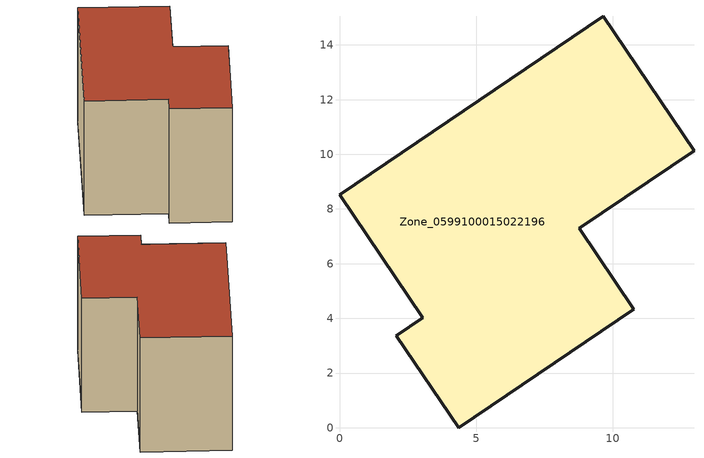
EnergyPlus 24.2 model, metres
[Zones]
Zone_0599100015022196
 floor ground (C_G): 2.08,3.36 3.05,4.02 0,8.52 9.64,15.05 12.96,10.14 8.77,7.29 10.77,4.34 4.36,0 z0.5
 wall outside (C_F): 3.05,4.02 2.08,3.36 4.36,0 10.77,4.34 8.77,7.29 12.96,10.14 9.64,15.05 0,8.52 3.05,4.02 z0.5:9.07
 roof outside (C_R): 9.64,15.05 0,8.52 3.05,4.02 2.08,3.36 4.36,0 10.77,4.34 8.77,7.29 12.96,10.14 z9.07
[BUILDING]
Pand.0599100015022196: North Axis=0; Terrain=City; Loads Convergence Tolerance Value=0.04; Temperature Convergence Tolerance Value=0.4; Solar Distribution=FullExterior; Maximum Number of Warmup Days=25; Minimum Number of Warmup Days=1
[Site:Location]
Rotterdam.The.Hague.AP_ZH_NLD Design_Conditions: Latitude=51.96; Longitude=4.45; Time Zone=1; Elevation=-4.5
[SITE:GROUNDTEMPERATURE:BUILDINGSURFACE]
18, 18, 18, 18, 18, 18, 18, 18, 18, 18, 18, 18
[MATERIAL] Thermal Absorptance=0.9; Solar Absorptance=0.7; Visible Absorptance=0.7
Name | Roughness | Thickness | Conductivity | Density | Specific Heat
G.TC.2015-2018 | MediumSmooth | 0.15 | 0.0428571 | 540 | 1210
F.TC.2015-2018 | Rough | 0.3 | 0.0666667 | 1920 | 840
R.TC.2015-2018 | MediumRough | 0.2 | 0.0333333 | 1500 | 1000
[CONSTRUCTION]
C_G: G.TC.2015-2018
C_F: F.TC.2015-2018
C_R: R.TC.2015-2018
[ZONE]
Zone_0599100015022196: Type=1; Multiplier=1; Ceiling Height=Autocalculate; Volume=Autocalculate; Floor Area=autocalculate; Part of Total Floor Area=Yes
[ZONEINFILTRATION:DESIGNFLOWRATE]
Infil_Zone_0599100015022196: Zone or ZoneList or Space or SpaceList=Zone_0599100015022196; Schedule=AlwaysOn; Design Flow Rate Calculation Method=Flow/Area; Flow Rate per Floor Area=0.0015; Constant Term Coefficient=1; Temperature Term Coefficient=0; Velocity Term Coefficient=0; Velocity Squared Term Coefficient=0
[HVACTEMPLATE:ZONE:IDEALLOADSAIRSYSTEM]
Zone_0599100015022196: Maximum Heating Supply Air Temperature=50; Minimum Cooling Supply Air Temperature=13; Maximum Heating Supply Air Humidity Ratio=0.0156; Minimum Cooling Supply Air Humidity Ratio=0.0077; Heating Limit=NoLimit; Cooling Limit=NoLimit; Dehumidification Control Type=ConstantSensibleHeatRatio; Cooling Sensible Heat Ratio=0.7; Dehumidification Setpoint=60; Humidification Control Type=None; Humidification Setpoint=30; Outdoor Air Method=None; Outdoor Air Flow Rate per Person=0.00944; Outdoor Air Flow Rate per Zone Floor Area=0; Outdoor Air Flow Rate per Zone=0; Demand Controlled Ventilation Type=None; Outdoor Air Economizer Type=NoEconomizer; Heat Recovery Type=None; Sensible Heat Recovery Effectiveness=0.7; Latent Heat Recovery Effectiveness=0.65
[ZONECONTROL:THERMOSTAT]
ThermostatControl_Zone_0599100015022196: Zone or ZoneList=Zone_0599100015022196; Control Type Schedule=DualSetpointControlType; Control 1=Thermostat_Zone_0599100015022196; Temperature Difference Between Cutout And Setpoint=0
[THERMOSTATSETPOINT:DUALSETPOINT]
Thermostat_Zone_0599100015022196: Heating Setpoint Temperature Schedule=HeatingSetpoint_Zone_0599100015022196; Cooling Setpoint Temperature Schedule=CoolingSetpoint_Zone_0599100015022196
[SCHEDULE:COMPACT]
HeatingSetpoint_Zone_0599100015022196: Through: 12/31, For: AllDays, Until: 24:00, 21
CoolingSetpoint_Zone_0599100015022196: Through: 12/31, For: AllDays, Until: 24:00, 24
DualSetpointControlType: Through: 12/31, For: AllDays, Until: 24:00, 4
AlwaysOn: Through: 12/31, For: AllDays, Until: 24:00, 1
